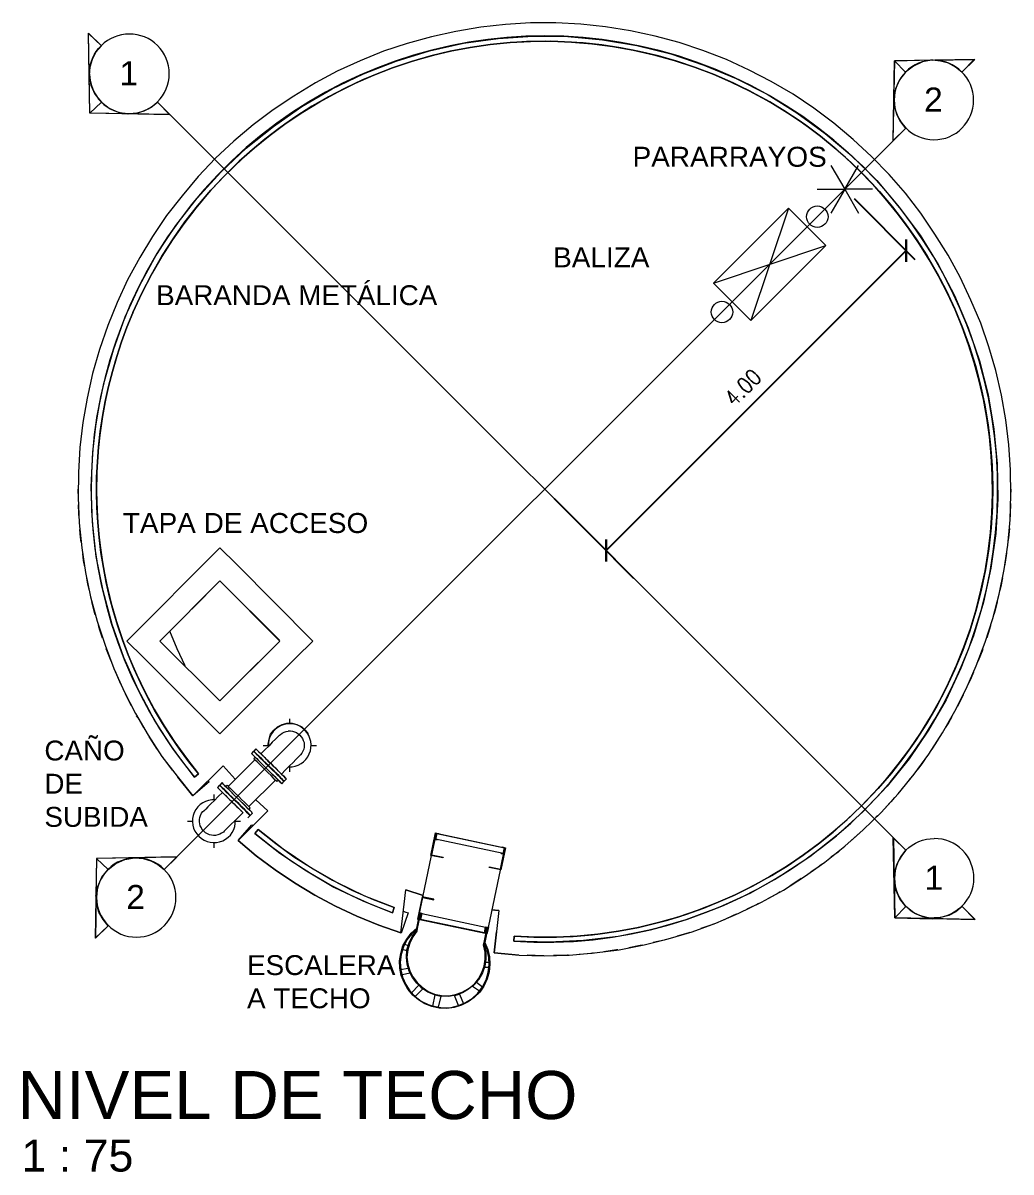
# Model space of a CAD drawing. Extents: x -187 to 52, y -9 to 65.
# Drawn here: x 42.73 to 52.05, y 17.42 to 28.26 of the extents above; entities that cross this region are included whole.
import ezdxf

# ---------------------------------------------------------------- set-up
doc = ezdxf.new("R2010")
doc.units = 0
doc.header["$MEASUREMENT"] = 0
for name, color, linetype in [('Cotas', 1, 'Continuous'), ('PDF3_Geometría', 7, 'Continuous'), ('PDF3_Texto', 7, 'Continuous')]:
    doc.layers.add(name, color=color, linetype=linetype)
doc.styles.add('PDF Arial', font='arial.ttf')
doc.styles.add('ROMANS', font='ROMANS.SHX', dxfattribs={"width": 0.85})
doc.dimstyles.new('1.100', dxfattribs={"dimtxt": 0.15, "dimasz": 0.15, "dimexe": 0.12, "dimexo": 0.125, "dimgap": 0.1, "dimtad": 1, "dimzin": 0, "dimdsep": 46, "dimtxsty": 'ROMANS', "dimblk": 'ARCHTICK', "dimcen": 0.09, "dimclrd": 256, "dimclre": 256, "dimclrt": 2, "dimadec": 0, "dimazin": 0, "dimtfac": 1, "dimtofl": 0, "dimtmove": 0, "dimatfit": 3, "dimfxl": 10, "dimfxlon": 1, "dimtolj": 1, "dimtzin": 0, "dimarcsym": 0})

# ---------------------------------------------------------------- blocks, each defined once
blk = doc.blocks.new('_ArchTick')
at = {"color": 0, "linetype": 'ByBlock', "const_width": 0.15}
blk.add_lwpolyline([(-0.5, -0.5), (0.5, 0.5)], dxfattribs=at)
blk = doc.blocks.new('*D15')
at = {"layer": 'Cotas', "lineweight": -2, "transparency": 16777216}
for p, q in [((50.568, 26.599), (51.142, 26.024)), ((48.229, 23.281), (51.058, 26.109)), ((47.739, 23.771), (48.314, 23.196))]:
    blk.add_line(p, q, dxfattribs=at)
at = {"layer": 'Defpoints', "color": 0, "transparency": 16777216}
for p in [(50.479, 26.688), (51.058, 26.109), (47.651, 23.859)]:
    blk.add_point(p, dxfattribs=at)
at = {"layer": 'Cotas', "lineweight": -2, "transparency": 16777216, "xscale": 0.15, "yscale": 0.15, "zscale": 0.15}
for p, rotation in [((51.058, 26.109), 45), ((48.229, 23.281), 225)]:
    blk.add_blockref('_ArchTick', p, dxfattribs=dict(at, rotation=rotation))
at = {"layer": 'Cotas', "color": 2, "transparency": 16777216, "insert": (49.52, 24.819), "char_height": 0.15, "attachment_point": 5, "rotation": 45, "style": 'ROMANS'}
blk.add_mtext('\\A1;4.00', dxfattribs=at)

msp = doc.modelspace()

# ---------------------------------------------------------------- linework, layer by layer
at = {"layer": 'PDF3_Geometría', "lineweight": 20}
for points in [[(47.219, 19.885), (47.152, 19.891), (47.181, 19.888), (47.152, 19.891), (47.219, 19.885), (47.174, 19.485), (47.409, 19.465), (47.647, 19.459), (47.882, 19.465), (48.12, 19.485), (48.352, 19.516), (48.587, 19.561), (48.816, 19.618), (49.041, 19.685), (49.263, 19.767), (49.482, 19.859), (49.695, 19.964), (49.901, 20.078), (50.101, 20.205), (50.292, 20.342), (50.479, 20.491), (50.654, 20.646), (50.822, 20.811), (50.984, 20.986), (51.133, 21.17), (51.273, 21.361), (51.4, 21.561), (51.517, 21.764), (51.625, 21.977), (51.72, 22.192), (51.803, 22.415), (51.876, 22.64), (51.936, 22.869), (51.984, 23.1), (52.016, 23.332), (52.038, 23.57), (52.047, 23.805), (52.044, 24.043), (52.028, 24.278), (52, 24.513), (51.959, 24.745), (51.905, 24.977), (51.838, 25.202), (51.762, 25.424), (51.67, 25.643), (51.568, 25.859), (51.454, 26.065), (51.33, 26.265), (51.197, 26.462), (51.051, 26.65), (50.898, 26.827), (50.733, 26.996), (50.559, 27.158), (50.378, 27.31), (50.187, 27.453), (49.993, 27.583), (49.787, 27.704), (49.578, 27.811), (49.365, 27.91), (49.143, 27.996), (48.917, 28.072), (48.692, 28.132), (48.46, 28.183), (48.225, 28.221), (47.99, 28.246), (47.755, 28.256), (47.517, 28.256), (47.282, 28.243), (47.047, 28.218), (46.813, 28.177), (46.584, 28.126), (46.355, 28.062), (46.13, 27.989), (45.911, 27.9), (45.695, 27.802), (45.489, 27.691), (45.286, 27.567), (45.089, 27.437), (44.901, 27.294), (44.72, 27.142), (44.546, 26.98), (44.384, 26.808), (44.232, 26.627), (44.086, 26.44), (43.952, 26.243), (43.832, 26.043), (43.717, 25.834), (43.619, 25.621), (43.53, 25.402), (43.454, 25.177), (43.387, 24.951), (43.336, 24.719), (43.295, 24.488), (43.266, 24.253), (43.254, 24.015), (43.251, 23.78), (43.26, 23.542), (43.286, 23.307), (43.32, 23.072), (43.368, 22.843), (43.432, 22.615), (43.505, 22.389), (43.587, 22.167), (43.686, 21.951), (43.793, 21.742), (43.911, 21.538), (44.041, 21.338), (44.184, 21.151), (44.333, 20.967), (44.19, 21.142), (44.187, 21.145)], [(43.251, 23.818), (43.251, 23.859)], [(52.047, 23.859), (52.047, 23.831)], [(43.26, 23.586), (43.257, 23.634), (43.254, 23.71)], [(52.044, 23.723), (52.041, 23.627), (52.041, 23.599)], [(43.279, 23.358), (43.273, 23.408), (43.266, 23.478)], [(52.032, 23.488), (52.025, 23.399), (52.019, 23.364)], [(43.314, 23.126), (43.301, 23.186), (43.295, 23.25)], [(52.006, 23.256), (51.993, 23.17), (51.987, 23.135)], [(43.359, 22.9), (43.343, 22.964), (43.333, 23.021)], [(45.152, 22.427), (44.587, 21.862), (44.022, 22.427), (44.587, 22.996), (45.152, 22.427), (44.755, 22.031)], [(44.324, 22.729), (44.587, 22.996), (45.149, 22.434)], [(51.968, 23.024), (51.952, 22.942), (51.943, 22.904)], [(43.413, 22.675), (43.393, 22.745), (43.381, 22.796)], [(51.917, 22.796), (51.898, 22.719), (51.886, 22.678)], [(43.482, 22.453), (43.457, 22.529), (43.444, 22.573)], [(51.854, 22.57), (51.832, 22.497), (51.819, 22.456)], [(44.114, 22.523), (44.181, 22.358), (44.257, 22.196)], [(43.562, 22.237), (43.53, 22.316), (43.517, 22.354)], [(44.022, 22.427), (44.587, 21.862)], [(51.781, 22.348), (51.755, 22.278), (51.736, 22.234)], [(43.654, 22.021), (43.616, 22.107), (43.603, 22.138)], [(51.695, 22.132), (51.666, 22.065), (51.644, 22.021)], [(43.755, 21.815), (43.711, 21.9), (43.698, 21.929)], [(51.597, 21.919), (51.568, 21.859), (51.543, 21.811)], [(43.87, 21.608), (43.816, 21.704), (43.803, 21.723)], [(51.489, 21.713), (51.457, 21.656), (51.428, 21.608)], [(45.044, 21.44), (45.044, 21.453), (45.051, 21.5), (45.066, 21.548), (45.095, 21.586), (45.13, 21.618), (45.174, 21.64), (45.219, 21.653), (45.27, 21.653), (45.314, 21.64), (45.359, 21.618), (45.393, 21.586), (45.419, 21.551)], [(43.997, 21.408), (43.93, 21.51), (43.92, 21.523)], [(51.368, 21.51), (51.336, 21.459), (51.301, 21.408)], [(44.14, 21.208), (44.057, 21.323), (44.051, 21.332)], [(44.476, 21.11), (44.479, 21.104), (44.486, 21.1), (44.333, 20.967), (44.619, 21.25), (44.733, 21.123), (44.619, 21.25)], [(51.238, 21.316), (51.206, 21.269), (51.168, 21.218)], [(51.098, 21.129), (51.063, 21.085), (51.022, 21.037)], [(45.041, 20.827), (44.927, 20.929), (45.041, 20.827), (44.759, 20.545), (44.93, 20.402), (45.108, 20.269), (45.292, 20.145), (45.482, 20.031), (45.679, 19.926), (45.879, 19.831), (46.086, 19.748), (46.295, 19.675), (46.34, 20.081), (46.505, 20.027), (46.34, 20.081)], [(50.949, 20.951), (50.914, 20.91), (50.866, 20.859)], [(50.79, 20.78), (50.755, 20.745), (50.705, 20.694)], [(46.317, 19.878), (46.34, 19.869), (46.362, 19.862), (46.298, 19.672), (46.295, 19.675), (46.086, 19.748), (45.879, 19.831), (45.679, 19.926), (45.482, 20.031), (45.292, 20.145), (45.108, 20.269), (44.93, 20.402), (44.759, 20.545), (44.889, 20.694), (44.895, 20.691), (44.898, 20.685)], [(50.622, 20.618), (50.587, 20.586), (50.53, 20.535)], [(50.444, 20.462), (50.413, 20.434), (50.349, 20.389)], [(50.26, 20.319), (50.228, 20.294), (50.162, 20.25)], [(50.07, 20.186), (50.038, 20.164), (49.965, 20.119)], [(49.87, 20.062), (49.841, 20.043), (49.765, 20.002)], [(49.666, 19.951), (49.638, 19.935), (49.555, 19.897)], [(49.457, 19.85), (49.428, 19.837), (49.343, 19.799)], [(49.241, 19.758), (49.216, 19.748), (49.124, 19.716)], [(47.406, 19.465), (47.174, 19.485), (47.197, 19.685)], [(49.019, 19.678), (49, 19.672), (48.901, 19.643)], [(48.34, 19.513), (48.327, 19.513), (48.209, 19.497)], [(48.568, 19.558), (48.552, 19.554), (48.444, 19.532)], [(48.797, 19.611), (48.778, 19.605), (48.673, 19.583)], [(47.641, 19.459), (47.635, 19.459), (47.486, 19.465)], [(47.876, 19.465), (47.866, 19.465), (47.733, 19.462)], [(48.108, 19.485), (48.095, 19.481), (47.974, 19.472)]]:
    msp.add_lwpolyline(points, dxfattribs=at)
at = {"layer": 'PDF3_Geometría', "lineweight": 9}
for points in [[(51.587, 19.923), (51.708, 19.802), (50.952, 19.815), (50.936, 20.57), (51.057, 20.453), (44, 27.51), (44.117, 27.389), (43.362, 27.405), (43.349, 28.161), (43.47, 28.04)], [(51.584, 27.792), (51.705, 27.913), (50.949, 27.9), (50.933, 27.145), (51.054, 27.262), (44.063, 20.272), (44.181, 20.392), (43.425, 20.377), (43.413, 19.624), (43.533, 19.742)], [(48.489, 23.018), (47.73, 23.78)]]:
    msp.add_lwpolyline(points, dxfattribs=at)
for points in [[(43.349, 28.158), (43.47, 28.04), (43.419, 27.98), (43.384, 27.913), (43.362, 27.84), (43.355, 27.764)], [(51.054, 27.792), (50.997, 27.719), (50.959, 27.634), (50.943, 27.542), (50.949, 27.9)], [(51.054, 27.792), (50.949, 27.9), (51.305, 27.907), (51.213, 27.888), (51.127, 27.85)], [(51.701, 27.913), (51.584, 27.792), (51.524, 27.84), (51.457, 27.878), (51.384, 27.897), (51.308, 27.904)], [(43.47, 27.51), (43.362, 27.405), (43.355, 27.761), (43.371, 27.669), (43.409, 27.583)], [(50.936, 27.145), (50.943, 27.538), (50.949, 27.462), (50.971, 27.389), (51.006, 27.323), (51.054, 27.262)], [(43.47, 27.51), (43.543, 27.453), (43.628, 27.415), (43.72, 27.399), (43.362, 27.405)], [(44.117, 27.392), (43.724, 27.399), (43.8, 27.405), (43.873, 27.427), (43.94, 27.462), (44, 27.51)], [(50.94, 20.57), (50.946, 20.177), (50.952, 20.253), (50.974, 20.326), (51.009, 20.392), (51.057, 20.453)], [(43.533, 20.272), (43.425, 20.377), (43.419, 20.021), (43.438, 20.113), (43.476, 20.199)], [(43.533, 20.272), (43.606, 20.329), (43.692, 20.367), (43.784, 20.383), (43.425, 20.377)], [(44.181, 20.389), (43.787, 20.383), (43.863, 20.377), (43.936, 20.354), (44.003, 20.319), (44.063, 20.272)], [(51.057, 19.923), (51, 19.996), (50.962, 20.081), (50.946, 20.173), (50.952, 19.815)], [(43.416, 19.624), (43.533, 19.742), (43.486, 19.802), (43.447, 19.869), (43.428, 19.942), (43.422, 20.018)], [(51.057, 19.923), (50.952, 19.815), (51.308, 19.808), (51.216, 19.827), (51.13, 19.865)], [(51.705, 19.802), (51.587, 19.923), (51.527, 19.872), (51.46, 19.837), (51.387, 19.818), (51.311, 19.811)]]:
    msp.add_lwpolyline(points, close=True, dxfattribs=at)
for points in [[(43.359, 27.777, 0.413136), (43.733, 27.402, 0.195901), (44, 27.513, 0.1979), (44.111, 27.777, 0.417715), (43.733, 28.151, 0.198757), (43.47, 28.043)], [(51.584, 19.926, 0.204623), (51.698, 20.189, 0.416317), (51.324, 20.564)], [(51.057, 20.453, 0.201938), (50.949, 20.189, 0.416317), (51.324, 19.815)]]:
    msp.add_lwpolyline(points, format="xyb", dxfattribs=at)
at = {"layer": 'PDF3_Geometría', "lineweight": 18}
for points in [[(44.349, 21.142), (44.149, 21.405), (43.971, 21.681), (43.816, 21.97), (43.682, 22.272), (43.571, 22.583), (43.486, 22.9), (43.422, 23.224), (43.387, 23.551), (43.374, 23.878), (43.39, 24.208), (43.428, 24.535), (43.492, 24.856), (43.584, 25.173), (43.695, 25.485), (43.832, 25.783), (43.99, 26.072), (44.174, 26.345), (44.374, 26.605), (44.597, 26.85), (44.835, 27.075), (45.092, 27.281), (45.362, 27.469), (45.647, 27.634), (45.943, 27.777), (46.251, 27.897), (46.565, 27.992), (46.886, 28.065), (47.213, 28.11), (47.54, 28.132), (47.87, 28.129), (48.197, 28.097), (48.52, 28.043), (48.841, 27.964), (49.152, 27.859), (49.457, 27.732), (49.749, 27.583), (50.028, 27.408), (50.295, 27.215), (50.546, 27.002), (50.781, 26.77), (50.993, 26.519), (51.19, 26.256), (51.362, 25.977), (51.514, 25.685), (51.644, 25.38), (51.749, 25.069), (51.832, 24.748), (51.886, 24.424), (51.917, 24.097), (51.924, 23.767), (51.905, 23.44), (51.857, 23.113), (51.787, 22.792), (51.695, 22.475), (51.574, 22.17), (51.435, 21.872), (51.27, 21.586), (51.086, 21.316), (50.879, 21.059), (50.654, 20.818), (50.409, 20.596), (50.152, 20.392), (49.876, 20.211), (49.59, 20.05), (49.292, 19.913), (48.981, 19.799), (48.666, 19.707), (48.343, 19.64), (48.016, 19.602), (47.689, 19.586), (47.359, 19.596), (47.362, 19.643), (47.359, 19.596, 4.84612)], [(47.362, 19.643, 1.934528), (43.768, 25.526, -1.934528)], [(43.768, 25.523, 0.280941), (44.387, 21.173, -0.280941)]]:
    msp.add_lwpolyline(points, format="xyb", close=True, dxfattribs=at)
at = {"layer": 'PDF3_Geometría', "lineweight": 9}
for points in [[(51.32, 27.904, 0.419492), (50.946, 27.529, 0.200825), (51.054, 27.269, 0.205819), (51.32, 27.154, 0.413136), (51.695, 27.529, 0.205819), (51.581, 27.796, 0.200825)], [(43.8, 20.383, 0.419492), (43.425, 20.008, 0.200825), (43.533, 19.748, 0.205819), (43.8, 19.634, 0.413136), (44.174, 20.008, 0.205819), (44.06, 20.275, 0.200825)]]:
    msp.add_lwpolyline(points, format="xyb", close=True, dxfattribs=at)
at = {"layer": 'PDF3_Geometría', "lineweight": 18}
for points in [[(50.349, 26.913), (50.479, 26.688), (50.349, 26.462)], [(50.74, 26.688), (50.479, 26.688), (50.609, 26.913)], [(50.219, 26.688), (50.479, 26.688), (50.609, 26.462)], [(49.949, 26.51), (49.593, 25.45)], [(49.241, 25.802), (50.301, 26.158)], [(45.247, 21.646), (45.247, 21.694)], [(45.149, 21.535), (45.152, 21.538), (45.159, 21.545), (45.174, 21.558), (45.193, 21.567), (45.213, 21.573), (45.232, 21.577)], [(45.232, 21.58), (45.254, 21.58), (45.273, 21.577), (45.292, 21.57), (45.311, 21.564), (45.327, 21.551), (45.343, 21.538), (45.355, 21.523), (45.368, 21.507), (45.374, 21.488), (45.381, 21.469), (45.384, 21.45), (45.381, 21.427), (45.378, 21.408), (45.371, 21.389), (45.362, 21.37), (45.349, 21.354), (45.343, 21.348), (45.336, 21.342)], [(45.152, 21.538), (45.146, 21.535), (45.133, 21.523), (45.111, 21.5), (45.082, 21.472), (45.051, 21.437), (45.013, 21.402), (44.974, 21.364), (44.952, 21.386), (44.936, 21.402), (44.93, 21.408), (44.927, 21.411), (44.93, 21.408), (44.936, 21.402), (44.952, 21.386), (44.978, 21.364), (45.006, 21.335), (45.038, 21.3), (45.073, 21.269), (45.105, 21.234), (45.136, 21.202), (45.165, 21.173), (45.19, 21.151), (45.206, 21.135), (45.213, 21.126), (45.216, 21.126), (45.213, 21.126), (45.206, 21.135), (45.19, 21.151), (45.181, 21.158)], [(44.905, 21.389), (44.886, 21.367)], [(44.92, 21.332), (44.924, 21.329), (44.936, 21.319), (44.952, 21.3), (44.974, 21.278), (45, 21.253), (45.028, 21.224), (44.993, 21.259), (44.962, 21.291), (44.933, 21.319), (44.911, 21.342), (44.895, 21.358), (44.886, 21.367), (44.895, 21.358), (44.911, 21.342), (44.92, 21.332), (44.908, 21.319)], [(45.051, 21.243), (45.079, 21.215), (45.105, 21.189), (45.13, 21.164), (45.149, 21.145), (45.159, 21.135), (45.165, 21.132), (45.159, 21.135), (45.168, 21.126), (45.184, 21.11), (45.19, 21.104), (45.193, 21.104), (45.19, 21.104), (45.184, 21.11), (45.168, 21.126), (45.143, 21.151), (45.114, 21.18), (45.082, 21.211), (45.047, 21.246), (45.019, 21.275), (44.99, 21.304), (44.968, 21.326), (44.949, 21.345), (44.94, 21.354), (44.933, 21.361), (44.94, 21.354), (44.93, 21.364), (44.914, 21.38), (44.908, 21.386), (44.905, 21.389), (44.908, 21.386), (44.914, 21.38), (44.93, 21.364), (44.955, 21.342), (44.981, 21.313), (45.016, 21.278), (45.047, 21.246)], [(44.927, 21.411), (44.908, 21.389)], [(44.936, 21.361), (44.933, 21.361)], [(44.981, 21.358), (44.978, 21.361)], [(44.997, 21.342), (44.987, 21.351), (44.984, 21.354)], [(44.997, 21.443), (45.047, 21.443)], [(45.447, 21.443), (45.498, 21.443)], [(44.917, 21.307), (44.666, 21.056)], [(45.12, 21.107), (45.124, 21.104), (45.12, 21.107), (45.108, 21.116), (45.092, 21.135), (45.07, 21.158), (45.044, 21.183), (45.016, 21.211), (44.987, 21.24), (44.962, 21.265), (44.94, 21.288), (44.92, 21.304), (44.911, 21.316), (44.908, 21.319), (44.911, 21.316)], [(45.136, 21.202), (45.127, 21.215), (45.114, 21.227), (45.098, 21.24), (45.086, 21.253), (45.073, 21.269), (45.057, 21.281), (45.044, 21.297), (45.028, 21.31), (45.019, 21.323), (45.006, 21.332)], [(45.168, 21.17), (45.206, 21.211), (45.244, 21.25), (45.279, 21.281), (45.305, 21.31), (45.327, 21.332), (45.34, 21.345), (45.343, 21.348)], [(45.247, 21.192), (45.247, 21.243)], [(44.349, 21.142), (44.387, 21.173), (44.349, 21.142)], [(45.066, 21.161), (45.07, 21.158)], [(45.149, 21.189), (45.146, 21.192)], [(44.584, 21.069), (44.565, 21.046)], [(44.606, 21.091), (44.587, 21.069)], [(44.851, 20.808), (44.863, 20.792), (44.873, 20.786), (44.873, 20.783), (44.873, 20.786), (44.863, 20.792), (44.847, 20.808), (44.825, 20.831), (44.797, 20.859), (44.765, 20.894), (44.73, 20.926), (44.698, 20.954), (44.673, 20.983), (44.647, 21.005), (44.632, 21.024), (44.619, 21.037), (44.616, 21.04), (44.619, 21.037), (44.616, 21.04), (44.619, 21.037), (44.632, 21.024), (44.647, 21.005), (44.673, 20.983), (44.698, 20.954), (44.73, 20.926), (44.759, 20.897), (44.787, 20.869), (44.809, 20.843), (44.828, 20.827), (44.841, 20.815), (44.844, 20.811), (44.841, 20.815), (44.844, 20.811), (44.841, 20.815), (44.828, 20.827), (44.809, 20.843), (44.787, 20.869), (44.759, 20.897), (44.73, 20.926), (44.701, 20.958), (44.673, 20.983), (44.651, 21.008), (44.632, 21.027), (44.619, 21.037), (44.616, 21.04), (44.619, 21.037), (44.613, 21.043), (44.597, 21.059), (44.587, 21.069), (44.597, 21.059), (44.613, 21.043), (44.635, 21.021), (44.663, 20.992), (44.695, 20.961), (44.73, 20.926), (44.759, 20.897), (44.787, 20.869), (44.813, 20.846), (44.828, 20.827), (44.841, 20.815), (44.844, 20.811), (44.841, 20.815), (44.847, 20.808)], [(44.616, 21.04), (44.613, 21.04)], [(44.657, 21.069), (44.644, 21.056)], [(44.66, 21.065), (44.657, 21.069), (44.66, 21.065), (44.67, 21.053), (44.689, 21.037), (44.711, 21.015), (44.736, 20.989), (44.765, 20.961), (44.793, 20.932), (44.819, 20.907), (44.841, 20.885), (44.857, 20.869), (44.87, 20.856), (44.873, 20.853), (44.87, 20.856)], [(44.86, 20.865), (45.111, 21.116)], [(45.124, 21.104), (45.136, 21.116)], [(45.171, 21.081), (45.193, 21.104), (45.216, 21.126)], [(44.613, 20.999), (44.571, 20.961), (44.536, 20.923), (44.501, 20.891), (44.473, 20.862), (44.454, 20.84), (44.441, 20.827), (44.435, 20.824)], [(44.533, 20.929), (44.533, 20.98)], [(44.632, 20.983), (44.632, 20.98)], [(44.644, 20.97), (44.654, 20.958), (44.666, 20.945), (44.679, 20.932), (44.695, 20.919), (44.708, 20.904), (44.724, 20.891), (44.736, 20.875), (44.749, 20.862), (44.762, 20.85), (44.774, 20.84)], [(44.844, 20.808), (44.838, 20.815), (44.844, 20.811), (44.838, 20.815), (44.828, 20.824), (44.809, 20.843), (44.784, 20.869), (44.759, 20.894), (44.727, 20.926), (44.762, 20.891), (44.793, 20.859), (44.822, 20.831), (44.847, 20.805), (44.863, 20.789), (44.87, 20.783), (44.873, 20.783), (44.87, 20.783), (44.863, 20.789), (44.847, 20.805)], [(44.857, 20.84), (44.854, 20.843), (44.844, 20.853), (44.828, 20.872), (44.806, 20.894), (44.778, 20.919), (44.752, 20.948), (44.784, 20.913), (44.816, 20.881), (44.844, 20.853), (44.87, 20.831), (44.886, 20.815), (44.892, 20.805), (44.895, 20.805), (44.892, 20.805), (44.886, 20.815), (44.87, 20.831), (44.857, 20.84), (44.873, 20.853)], [(44.632, 20.637), (44.628, 20.634), (44.622, 20.624), (44.603, 20.615), (44.587, 20.605), (44.568, 20.599), (44.546, 20.592), (44.527, 20.592), (44.508, 20.596), (44.489, 20.599), (44.47, 20.608), (44.451, 20.618), (44.435, 20.634), (44.422, 20.646), (44.413, 20.665), (44.403, 20.685), (44.4, 20.704), (44.397, 20.723), (44.397, 20.745), (44.4, 20.764), (44.406, 20.783), (44.416, 20.802), (44.428, 20.818), (44.435, 20.824), (44.444, 20.831)], [(44.628, 20.634), (44.632, 20.637), (44.644, 20.65), (44.666, 20.672), (44.695, 20.7), (44.73, 20.732), (44.768, 20.77), (44.803, 20.808)], [(44.784, 20.831), (44.79, 20.821)], [(44.797, 20.815), (44.803, 20.811)], [(44.282, 20.729), (44.33, 20.729)], [(44.733, 20.729), (44.781, 20.729)], [(44.851, 20.761), (44.873, 20.78)], [(44.873, 20.783), (44.895, 20.805)], [(44.533, 20.478), (44.533, 20.526)], [(46.216, 19.865), (46.232, 19.913), (46.216, 19.865)]]:
    msp.add_lwpolyline(points, dxfattribs=at)
for points in [[(50.301, 26.158), (49.593, 25.45), (49.241, 25.802), (49.949, 26.51)], [(45.051, 21.246), (45.016, 21.281), (44.984, 21.313), (44.955, 21.342), (44.933, 21.364), (44.917, 21.38), (44.908, 21.389), (44.917, 21.38), (44.933, 21.364), (44.94, 21.358), (44.936, 21.361), (44.94, 21.358), (44.952, 21.348), (44.971, 21.329), (44.993, 21.304), (45.022, 21.278)], [(45.051, 21.246), (45.079, 21.218), (45.108, 21.189), (45.13, 21.164), (45.149, 21.148), (45.162, 21.135), (45.165, 21.132), (45.162, 21.135), (45.165, 21.132), (45.162, 21.135), (45.149, 21.148), (45.13, 21.164), (45.108, 21.189), (45.079, 21.218), (45.051, 21.246), (45.019, 21.275), (44.993, 21.304), (44.968, 21.326), (44.952, 21.345), (44.94, 21.358), (44.936, 21.361), (44.94, 21.358), (44.936, 21.361), (44.94, 21.358), (44.952, 21.345), (44.968, 21.326), (44.993, 21.304), (45.019, 21.275)], [(45.162, 21.135), (45.168, 21.129), (45.184, 21.113), (45.193, 21.107), (45.193, 21.104), (45.193, 21.107), (45.184, 21.113), (45.168, 21.129), (45.146, 21.151), (45.117, 21.18), (45.086, 21.215), (45.051, 21.246), (45.079, 21.218), (45.108, 21.189), (45.133, 21.167), (45.149, 21.148), (45.162, 21.135), (45.165, 21.132)], [(44.387, 21.173), (44.349, 21.142)], [(45.136, 21.116), (45.146, 21.107), (45.162, 21.091), (45.171, 21.081), (45.162, 21.091), (45.146, 21.107), (45.124, 21.129), (45.095, 21.158), (45.063, 21.189), (45.028, 21.224), (45.057, 21.196), (45.082, 21.17), (45.105, 21.148), (45.12, 21.132), (45.133, 21.119)], [(44.619, 21.034), (44.609, 21.043), (44.593, 21.059), (44.587, 21.065), (44.584, 21.069), (44.587, 21.065), (44.593, 21.059), (44.609, 21.043), (44.635, 21.021), (44.66, 20.992), (44.695, 20.958), (44.727, 20.926), (44.698, 20.954), (44.67, 20.983), (44.647, 21.005), (44.628, 21.024), (44.619, 21.034), (44.613, 21.04)], [(44.644, 21.056), (44.632, 21.065), (44.616, 21.081), (44.609, 21.088), (44.606, 21.091), (44.609, 21.088), (44.616, 21.081), (44.632, 21.065), (44.657, 21.043), (44.686, 21.015), (44.717, 20.98), (44.752, 20.948), (44.724, 20.973), (44.698, 21.002), (44.676, 21.024), (44.657, 21.04), (44.647, 21.05)], [(46.232, 19.913), (45.955, 20.021), (45.689, 20.151), (45.428, 20.3), (45.184, 20.465), (44.949, 20.65), (44.917, 20.611), (45.152, 20.427), (45.403, 20.259), (45.663, 20.107), (45.936, 19.977), (46.216, 19.865), (46.013, 19.942), (45.819, 20.031), (45.625, 20.129), (45.441, 20.234), (45.26, 20.351), (45.086, 20.478), (44.917, 20.611), (44.949, 20.65), (45.114, 20.516), (45.286, 20.392), (45.466, 20.278), (45.651, 20.173), (45.838, 20.075), (46.032, 19.989)], [(47.105, 19.665), (47.079, 19.672), (47.082, 19.675), (47.092, 19.729), (47.092, 19.732), (47.12, 19.726), (47.105, 19.665), (46.457, 19.802), (46.628, 20.615), (47.276, 20.478)], [(46.578, 20.405), (46.622, 20.618), (46.628, 20.615), (46.584, 20.411), (46.692, 20.389), (46.689, 20.383)], [(46.651, 20.608), (46.635, 20.611), (46.622, 20.554), (46.638, 20.551), (46.616, 20.554), (46.628, 20.615), (46.651, 20.611)], [(46.622, 20.558), (46.635, 20.611), (47.27, 20.478), (47.26, 20.424)], [(47.254, 20.481), (47.254, 20.485), (47.276, 20.478), (47.263, 20.418), (47.241, 20.424), (47.26, 20.421), (47.27, 20.478)], [(47.238, 20.269), (47.127, 20.291), (47.13, 20.297), (47.235, 20.275), (47.276, 20.478), (47.282, 20.478)], [(46.606, 19.992), (46.495, 20.015), (46.451, 19.805), (46.457, 19.802), (46.501, 20.008), (46.606, 19.986)], [(46.479, 19.862), (46.447, 19.716), (46.397, 19.665), (46.352, 19.608), (46.32, 19.542), (46.298, 19.472), (46.289, 19.399), (46.295, 19.326), (46.311, 19.256), (46.34, 19.189), (46.378, 19.129), (46.428, 19.075), (46.486, 19.031), (46.552, 18.999), (46.622, 18.977), (46.695, 18.967), (46.768, 18.97), (46.838, 18.989), (46.905, 19.018), (46.968, 19.056), (47.019, 19.107), (47.063, 19.164), (47.098, 19.231), (47.117, 19.3), (47.127, 19.373), (47.124, 19.443), (47.108, 19.516), (47.079, 19.583), (47.108, 19.729), (47.114, 19.729), (47.086, 19.583), (47.114, 19.519), (47.13, 19.45), (47.133, 19.38), (47.127, 19.307), (47.108, 19.24), (47.076, 19.173), (47.038, 19.116), (46.987, 19.065), (46.93, 19.024), (46.866, 18.992), (46.797, 18.97), (46.727, 18.961), (46.657, 18.964), (46.587, 18.98), (46.52, 19.005), (46.46, 19.043), (46.406, 19.088), (46.359, 19.142), (46.324, 19.205), (46.298, 19.272), (46.286, 19.342), (46.282, 19.411), (46.295, 19.481), (46.314, 19.551), (46.349, 19.615), (46.39, 19.672), (46.444, 19.719), (46.473, 19.862)], [(46.47, 19.862), (46.492, 19.859), (46.492, 19.856), (46.479, 19.802), (46.479, 19.799), (46.457, 19.802)], [(47.082, 19.675), (46.479, 19.802), (46.492, 19.856), (47.092, 19.729)], [(46.441, 19.71), (46.444, 19.713), (46.447, 19.716), (46.444, 19.691), (46.406, 19.637), (46.378, 19.577), (46.359, 19.513), (46.352, 19.446), (46.359, 19.38), (46.378, 19.316), (46.406, 19.259), (46.447, 19.205), (46.495, 19.161), (46.552, 19.123), (46.613, 19.097), (46.679, 19.085), (46.746, 19.081), (46.809, 19.094), (46.873, 19.116), (46.93, 19.148), (46.984, 19.189), (47.025, 19.24), (47.057, 19.3), (47.079, 19.361), (47.089, 19.427), (47.089, 19.494), (47.073, 19.561), (47.079, 19.583), (47.079, 19.58), (47.082, 19.573), (47.079, 19.561), (47.095, 19.494), (47.095, 19.427), (47.086, 19.361), (47.063, 19.297), (47.028, 19.237), (46.987, 19.186), (46.933, 19.142), (46.876, 19.11), (46.813, 19.088), (46.746, 19.075), (46.679, 19.078), (46.613, 19.091), (46.549, 19.116), (46.492, 19.154), (46.444, 19.199), (46.403, 19.253), (46.371, 19.313), (46.355, 19.38), (46.346, 19.446), (46.352, 19.513), (46.371, 19.58), (46.4, 19.64), (46.438, 19.694)], [(47.359, 19.596), (47.362, 19.643)], [(46.311, 19.519), (46.32, 19.542), (46.33, 19.567), (46.362, 19.554), (46.355, 19.529), (46.352, 19.504)], [(47.082, 19.348), (47.089, 19.373), (47.092, 19.399), (47.127, 19.399), (47.127, 19.373), (47.127, 19.348)], [(46.305, 19.278), (46.298, 19.304), (46.292, 19.329), (46.362, 19.342), (46.371, 19.319), (46.381, 19.294)], [(46.971, 19.17), (46.99, 19.189), (47.006, 19.208), (47.063, 19.167), (47.051, 19.145), (47.035, 19.126)], [(46.428, 19.075), (46.409, 19.091), (46.393, 19.11), (46.463, 19.18), (46.482, 19.161), (46.501, 19.148)], [(46.619, 19.091), (46.644, 19.085), (46.67, 19.078), (46.647, 18.973), (46.622, 18.977), (46.597, 18.983)], [(46.886, 19.005), (46.86, 18.996), (46.838, 18.989), (46.8, 19.085), (46.825, 19.091), (46.847, 19.097)]]:
    msp.add_lwpolyline(points, close=True, dxfattribs=at)
at = {"layer": 'PDF3_Geometría', "lineweight": 20}
msp.add_lwpolyline([(43.866, 22.272), (43.711, 22.427), (44.587, 23.307), (44.743, 23.151), (45.463, 22.427), (45.308, 22.272), (44.587, 21.551), (44.432, 21.707)], close=True, dxfattribs=at)
at = {"layer": 'PDF3_Geometría', "lineweight": 18}
for points in [[(45.238, 21.24, 0.676456), (45.39, 21.586, 0.691036), (45.044, 21.434)], [(44.806, 20.808, 0.021729), (44.708, 20.904), (44.673, 20.938), (44.641, 20.97), (44.613, 20.999), (44.59, 21.021), (44.574, 21.037), (44.565, 21.046), (44.574, 21.037), (44.59, 21.021)], [(44.543, 20.929, 0.70181), (44.39, 20.586, 0.694825), (44.733, 20.738)]]:
    msp.add_lwpolyline(points, format="xyb", dxfattribs=at)
for centre in [(50.221, 26.429), (49.322, 25.53)]:
    msp.add_circle(centre, 0.101, dxfattribs=at)
for centre, radius, start, end in [((47.647, 23.86), 4.274, 266.1286, 219.4911), ((47.647, 23.86), 4.274, 266.1286, 219.4911), ((47.649, 23.858), 4.225, 266.0984, 219.4584), ((47.649, 23.858), 4.224, 266.102, 219.4547)]:
    msp.add_arc(centre, radius, start, end, dxfattribs=at)
at = {"layer": 'PDF3_Geometría', "lineweight": 9}
for points in [[(43.359, 27.777), (43.359, 27.878), (43.397, 27.973), (43.47, 28.043)], [(51.057, 20.453), (51.127, 20.526), (51.222, 20.564), (51.324, 20.564)], [(51.584, 19.926), (51.514, 19.856), (51.422, 19.815), (51.324, 19.815)]]:
    msp.add_open_spline(points, degree=3, dxfattribs=at)

# ---------------------------------------------------------------- texts
at = {"layer": 'PDF3_Texto', "attachment_point": 7, "style": 'PDF Arial'}
for s, insert, char_height in [('1', (43.641, 27.669), 0.226), ('2', (51.228, 27.421), 0.226), ('PARARRAYOS', (48.479, 26.897), 0.1887), ('BALIZA', (47.73, 25.951), 0.1887), ('BARANDA METÁLICA', (43.987, 25.592), 0.18765), ('TAPA DE ACCESO', (43.673, 23.443), 0.18865), ('1', (51.232, 20.081), 0.226), ('2', (43.705, 19.9), 0.226), ('NIVEL DE TECHO', (42.679, 17.912), 0.45354), ('1 : 75', (42.717, 17.419), 0.3019)]:
    msp.add_mtext(s, dxfattribs=dict(at, insert=insert, char_height=char_height))
at = {"layer": 'PDF3_Texto', "char_height": 0.18765, "attachment_point": 7, "style": 'PDF Arial'}
for s, insert, width in [('CAÑO DE SUBIDA', (42.933, 20.672), 0.65478), ('ESCALERA A TECHO', (44.844, 18.961), 1.31795)]:
    msp.add_mtext(s, dxfattribs=dict(at, insert=insert, width=width))

# ---------------------------------------------------------------- dimensions: what is measured, and where the dimension line sits
at = {"layer": 'Cotas'}
dim = msp.add_aligned_dim(p1=(47.651, 23.859), p2=(50.479, 26.688), distance=-0.818, dimstyle='1.100', dxfattribs=at)
dim.commit()
dim.dimension.update_dxf_attribs({"geometry": '*D15', "text_midpoint": (49.52, 24.819)})

doc.saveas('drawing.dxf')
